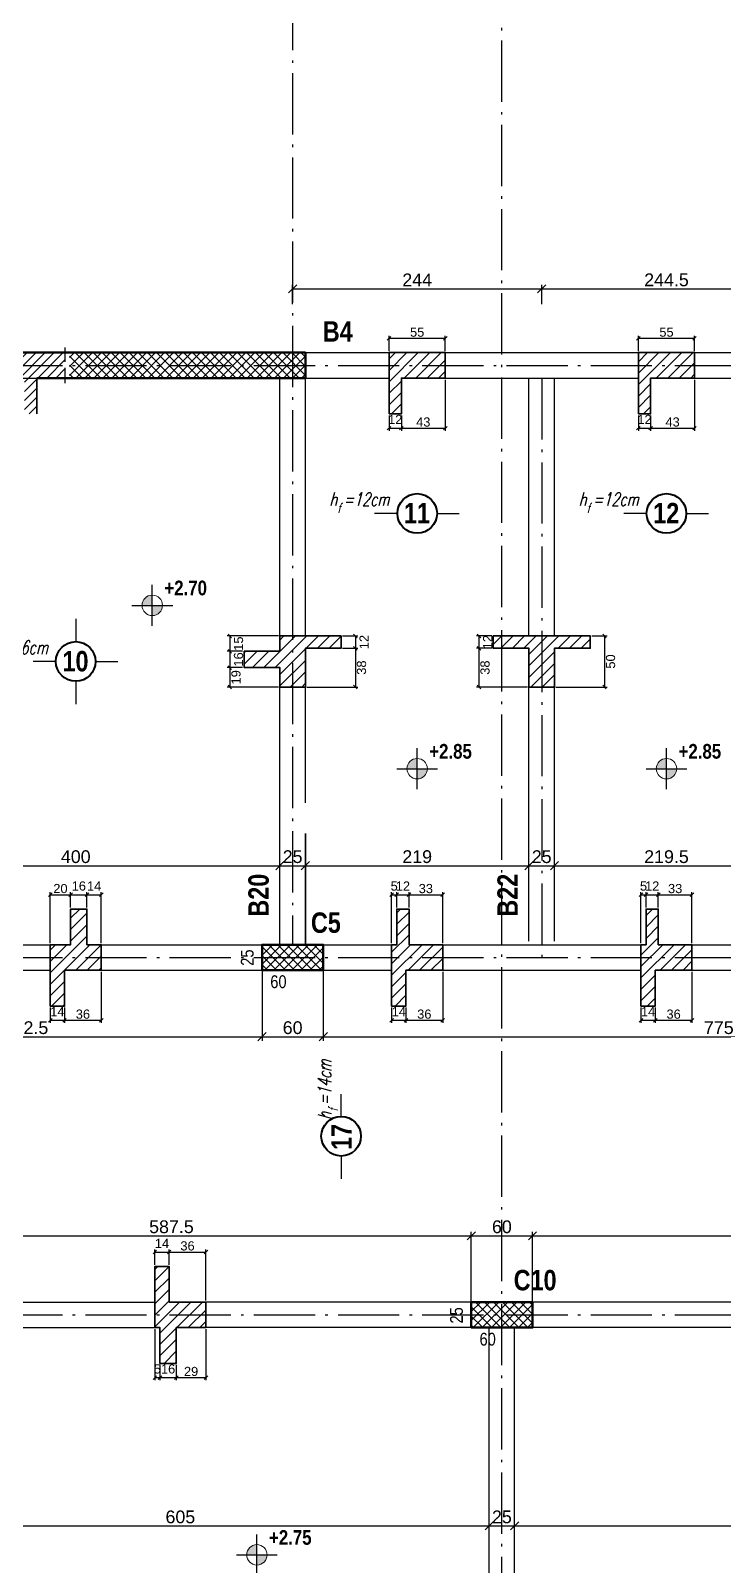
# Model space of a CAD drawing. Header units: millimetres. Extents: x -554 to 5391, y -796 to 3409.
# Drawn here: x 2134 to 2812, y 933 to 2436 of the extents above; entities that cross this region are included whole.
import ezdxf

# ---------------------------------------------------------------- set-up
doc = ezdxf.new("R2010")
doc.units = ezdxf.units.MM
for name, pattern in [('DASHDOT', [82.5, 60, -10, 2.5, -10]), ('Dashed', [21, 15, -6]), ('Solid Line copy-002', [82.5, 60, -10, 2.5, -10])]:
    doc.linetypes.add(name, pattern=pattern)
for name, color, linetype, lineweight in [('!Armirovka', 210, 'Continuous', 35), ('!Column', 10, 'Continuous', 50), ('!Dimension', 70, 'Continuous', 25), ('!Hatch', 70, 'Continuous', 25), ('!Hf', 132, 'Continuous', 25), ('035', 30, 'Continuous', 30), ('Osi', 70, 'DASHDOT', 25)]:
    doc.layers.add(name, color=color, linetype=linetype, lineweight=lineweight)
doc.layers.add('text', color=7, linetype='Continuous')
doc.styles.add('GENERATED_STYLE_3', font='ARIALNB.TTF')
doc.styles.get("Standard").update_dxf_attribs({"font": 'arial.ttf'})
doc.styles.add('АRM_nadpis', font='simplex.shx', dxfattribs={"width": 0.7, "oblique": 15})
doc.dimstyles.new('RC_PLAN', dxfattribs={"dimtxt": 12.5, "dimasz": 8, "dimexe": 4, "dimexo": 0, "dimgap": 2.5, "dimtad": 1, "dimdec": 1, "dimdsep": 46, "dimtxsty": 'Standard', "dimblk": 'OBLIQUE', "dimcen": 2.5, "dimclrd": 3, "dimclre": 3, "dimclrt": 7, "dimazin": 3, "dimtfac": 1, "dimtmove": 2, "dimatfit": 3})
doc.dimstyles.new('RC_SECTION', dxfattribs={"dimtxt": 9, "dimasz": 3.5, "dimexe": 2.5, "dimexo": 1.5, "dimgap": 1.5, "dimtad": 1, "dimdec": 0, "dimtxsty": 'Standard', "dimblk": 'OBLIQUE', "dimcen": 2.5, "dimclrd": 3, "dimclre": 3, "dimclrt": 7, "dimazin": 3, "dimtfac": 1, "dimtmove": 2, "dimatfit": 3})

# ---------------------------------------------------------------- blocks, each defined once
blk = doc.blocks.new('A$C56AF32E2')
at = {"color": 4, "linetype": 'Continuous', "lineweight": 25}
for p, q in [((860, 837), (860, 613)), ((666, 419), (442, 419)), ((1055, 419), (1273, 419)), ((860, 224), (860, 0))]:
    blk.add_line(p, q, dxfattribs=at)
at = {"color": 4, "linetype": 'Continuous', "lineweight": 40}
blk.add_circle((860, 419), 194, dxfattribs=at)
at = {"layer": 'text', "style": 'АRM_nadpis', "oblique": 15, "width": 0.7}
for s, height, p in [('h =16cm', 131.2, (0, 492)), ('f', 91.9, (78, 426))]:
    blk.add_text(s, height=height, dxfattribs=at).set_placement(p)
at = {"layer": 'text', "color": 4, "linetype": 'Continuous', "lineweight": 5, "insert": (858, 522), "char_height": 200, "attachment_point": 2, "style": 'GENERATED_STYLE_3'}
blk.add_mtext('10', dxfattribs=at)
blk = doc.blocks.new('_Oblique')
at = {"color": 0, "linetype": 'ByBlock', "lineweight": -2}
blk.add_line((-0.5, -0.5), (0.5, 0.5), dxfattribs=at)

msp = doc.modelspace()

# ---------------------------------------------------------------- hatches: boundary and pattern name
at = {"layer": '!Hatch'}
h = msp.add_hatch(dxfattribs=at)
h.set_pattern_fill('ANSI37', color=256, scale=50)
h.set_pattern_definition([(45, (1978.057, 1586.286), (-4.419417, 4.419417), []), (135, (1978.057, 1586.286), (-4.419417, -4.419417), [])])
h.paths.add_polyline_path([(2171.9, 2120.64), (2106.25, 2120.64), (2106.25, 2107.81), (2171.9, 2107.82)], flags=16)
h.paths.add_polyline_path([(2171.9, 2107.82), (2106.25, 2107.81), (2106.25, 2095.64), (2171.9, 2095.64)], flags=16)
h.paths.add_polyline_path([(2402.91, 2120.64), (2390.41, 2120.64), (2390.41, 2095.64), (2402.91, 2095.64)])
h.paths.add_polyline_path([(1957.92, 1849.33), (1970.47, 1849.33), (1970.47, 1787.6), (1957.92, 1787.6), (1957.92, 1766.1), (1957.92, 1766.1), (1957.92, 1788.6)], flags=16)
h.paths.add_polyline_path([(1970.47, 1849.33), (1982.91, 1849.33), (1982.91, 1787.6), (1970.47, 1787.6)], flags=16)
h.paths.add_polyline_path([(1957.91, 1734.1), (1982.91, 1734.1), (1982.91, 2095.64), (2390.41, 2095.64), (2390.41, 2120.64), (1982.91, 2120.64), (1982.91, 2210.63), (1957.91, 2210.63)])
h = msp.add_hatch(dxfattribs=at)
h.set_pattern_fill('ANSI37', color=256, scale=50)
h.set_pattern_definition([(45, (-895634.693, -493139.714), (-4.419417382, 4.419417382), []), (135, (-895634.693, -493139.714), (-4.419417382, -4.419417382), [])])
h.paths.add_polyline_path([(2420.41, 1527.99), (2420.41, 1540.64), (2360.41, 1540.64), (2360.41, 1527.98)])
h.paths.add_polyline_path([(2360.41, 1527.98), (2360.41, 1515.64), (2420.41, 1515.64), (2420.41, 1527.99)])
h = msp.add_hatch(dxfattribs=at)
h.set_pattern_fill('ANSI37', color=256, scale=50)
h.set_pattern_definition([(45, (-895444.6946, -493459.714), (-4.419417382, 4.419417382), []), (135, (-895444.6946, -493459.714), (-4.419417382, -4.419417382), [])])
h.paths.add_polyline_path([(2625.41, 1177.99), (2625.41, 1190.64), (2565.41, 1190.64), (2565.41, 1177.98)])
h.paths.add_polyline_path([(2565.41, 1177.98), (2565.41, 1165.64), (2625.41, 1165.64), (2625.41, 1177.99)])
at = {"linetype": 'Continuous', "lineweight": 20}
h = msp.add_hatch(dxfattribs=at)
h.set_pattern_fill('ANSI31', scale=50, style=0)
h.set_pattern_definition([(45, (-881535.0757, -482559.763), (-4.419417382, 4.419417382), [])])
h.paths.add_polyline_path([(2167.68, 2120.64), (2101.25, 2120.64), (2101.25, 2108.14), (2167.68, 2108.14)])
h.paths.add_polyline_path([(2167.68, 2108.14), (2101.25, 2108.14), (2101.25, 2095.64), (2127.76, 2095.64), (2127.76, 2060.64), (2139.76, 2060.64), (2139.76, 2095.64), (2167.68, 2095.64)])
h = msp.add_hatch()
h.set_pattern_fill('ANSI31', scale=2.5)
h.paths.add_polyline_path([(2484.9, 2060.64), (2484.9, 2095.64), (2484.9, 2120.64), (2539.9, 2120.64), (2539.9, 2095.64), (2496.9, 2095.64), (2496.9, 2060.64)])
h = msp.add_hatch()
h.set_pattern_fill('ANSI31', scale=2.5)
h.paths.add_polyline_path([(2729.15, 2060.64), (2729.15, 2095.64), (2729.15, 2120.64), (2784.15, 2120.64), (2784.15, 2095.64), (2741.15, 2095.64), (2741.15, 2060.64)])
h = msp.add_hatch(color=7)
h.paths.add_polyline_path([(2242.9, 1873.1), (2252.9, 1873.1), (2252.9, 1883.1, 0.4142136)])
h.paths.add_polyline_path([(2252.9, 1873.1), (2252.9, 1863.1, 0.4142136), (2262.9, 1873.1)])
h = msp.add_hatch()
h.set_pattern_fill('ANSI31', scale=2.5)
h.paths.add_polyline_path([(2342.91, 1828.1), (2377.91, 1828.1), (2377.91, 1843.1), (2402.91, 1843.1), (2437.91, 1843.1), (2437.91, 1831.1), (2402.91, 1831.1), (2402.91, 1793.1), (2377.91, 1793.1), (2377.91, 1812.1), (2342.91, 1812.1)])
h = msp.add_hatch()
h.set_pattern_fill('ANSI31', scale=2.5)
h.paths.add_polyline_path([(2586.91, 1843.1), (2621.91, 1843.1), (2646.91, 1843.1), (2681.91, 1843.1), (2681.91, 1831.1), (2646.91, 1831.1), (2646.91, 1793.1), (2621.91, 1793.1), (2621.91, 1831.1), (2586.91, 1831.1)])
h = msp.add_hatch(color=7)
h.paths.add_polyline_path([(2502.4, 1713.1), (2512.4, 1713.1), (2512.4, 1723.1, 0.4142136)])
h.paths.add_polyline_path([(2512.4, 1713.1), (2512.4, 1703.1, 0.4142136), (2522.4, 1713.1)])
h = msp.add_hatch(color=7)
h.paths.add_polyline_path([(2746.65, 1713.1), (2756.65, 1713.1), (2756.65, 1723.1, 0.4142136)])
h.paths.add_polyline_path([(2756.65, 1713.1), (2756.65, 1703.1, 0.4142136), (2766.65, 1713.1)])
h = msp.add_hatch()
h.set_pattern_fill('ANSI31', scale=2.5)
h.paths.add_polyline_path([(2152.9, 1480.64), (2152.9, 1515.64), (2152.9, 1540.64), (2172.9, 1540.64), (2172.9, 1575.64), (2188.9, 1575.64), (2188.9, 1540.64), (2202.9, 1540.64), (2202.9, 1515.64), (2166.9, 1515.64), (2166.9, 1480.64)])
h = msp.add_hatch()
h.set_pattern_fill('ANSI31', scale=2.5)
h.paths.add_polyline_path([(2487.4, 1480.64), (2487.4, 1515.64), (2487.4, 1540.64), (2492.4, 1540.64), (2492.4, 1575.64), (2504.4, 1575.64), (2504.4, 1540.64), (2537.4, 1540.64), (2537.4, 1515.64), (2501.4, 1515.64), (2501.4, 1480.64)])
h = msp.add_hatch()
h.set_pattern_fill('ANSI31', scale=2.5)
h.paths.add_polyline_path([(2731.65, 1480.64), (2731.65, 1515.64), (2731.65, 1540.64), (2736.65, 1540.64), (2736.65, 1575.64), (2748.65, 1575.64), (2748.65, 1540.64), (2781.65, 1540.64), (2781.65, 1515.64), (2745.65, 1515.64), (2745.65, 1480.64)])
h = msp.add_hatch()
h.set_pattern_fill('ANSI31', scale=2.5)
h.paths.add_polyline_path([(2260.4, 1130.63), (2260.4, 1165.63), (2255.4, 1165.63), (2255.4, 1190.63), (2255.4, 1225.63), (2269.4, 1225.63), (2269.4, 1190.63), (2305.4, 1190.63), (2305.4, 1165.63), (2276.4, 1165.63), (2276.4, 1130.63)])
h = msp.add_hatch(color=7)
h.paths.add_polyline_path([(2345.4, 943.1), (2355.4, 943.1), (2355.4, 953.1, 0.4142136)])
h.paths.add_polyline_path([(2355.4, 943.1), (2355.4, 933.1, 0.4142136), (2365.4, 943.1)])

# ---------------------------------------------------------------- linework, layer by layer
at = {"layer": '!Armirovka', "color": 2}
msp.add_line((2402.91, 1649.62), (2402.91, 1540.64), dxfattribs=at)
at = {"layer": '!Column'}
for p, q in [((1977.91, 2120.64), (2402.91, 2120.64)), ((2402.91, 2120.64), (2402.91, 2095.64)), ((2402.91, 2095.64), (2139.76, 2095.64))]:
    msp.add_line(p, q, dxfattribs=at)
for points in [[(2360.41, 1515.64), (2420.41, 1515.64), (2420.41, 1540.64), (2360.41, 1540.64)], [(2565.41, 1165.64), (2625.41, 1165.64), (2625.41, 1190.64), (2565.41, 1190.64)]]:
    msp.add_lwpolyline(points, close=True, dxfattribs=at)
at = {"layer": '!Hf', "color": 4, "linetype": 'Continuous', "lineweight": 25}
for p, q in [((2492.97, 1963.1), (2470.53, 1963.1)), ((2531.83, 1963.1), (2553.66, 1963.1)), ((2737.22, 1963.1), (2714.78, 1963.1)), ((2776.08, 1963.1), (2797.91, 1963.1))]:
    msp.add_line(p, q, dxfattribs=at)
at = {"layer": '!Hf', "color": 0, "linetype": 'Continuous', "lineweight": 25}
for p, q in [((2437.9, 1372.53), (2437.9, 1394.36)), ((2437.9, 1333.71), (2437.9, 1311.28))]:
    msp.add_line(p, q, dxfattribs=at)
at = {"layer": '!Hf', "color": 4, "linetype": 'Continuous', "lineweight": 40}
for centre in [(2512.4, 1963.1), (2756.65, 1963.1)]:
    msp.add_circle(centre, 19.43, dxfattribs=at)
at = {"layer": '!Hf', "color": 0, "linetype": 'Continuous', "lineweight": 40}
msp.add_circle((2437.9, 1353.1), 19.43, dxfattribs=at)
at = {"color": 3, "linetype": 'Dashed', "lineweight": 25}
msp.add_line((2167.68, 2090.64), (2167.68, 2125.64), dxfattribs=at)
at = {"color": 3, "linetype": 'Continuous', "lineweight": 35}
msp.add_line((2139.76, 2060.64), (2139.76, 2095.64), dxfattribs=at)
at = {"color": 7, "lineweight": 25}
for p, q in [((2252.9, 1853.1), (2252.9, 1893.1)), ((2232.9, 1873.1), (2272.9, 1873.1)), ((2512.4, 1693.1), (2512.4, 1733.1)), ((2756.65, 1693.1), (2756.65, 1733.1)), ((2492.4, 1713.1), (2532.4, 1713.1)), ((2736.65, 1713.1), (2776.65, 1713.1)), ((2355.4, 923.1), (2355.4, 963.1)), ((2335.4, 943.1), (2375.4, 943.1))]:
    msp.add_line(p, q, dxfattribs=at)
at = {"color": 3, "lineweight": 35}
for points in [[(2484.9, 2060.64), (2484.9, 2095.64), (2484.9, 2120.64), (2539.9, 2120.64), (2539.9, 2095.64), (2496.9, 2095.64), (2496.9, 2060.64)], [(2729.15, 2060.64), (2729.15, 2095.64), (2729.15, 2120.64), (2784.15, 2120.64), (2784.15, 2095.64), (2741.15, 2095.64), (2741.15, 2060.64)], [(2342.91, 1828.1), (2377.91, 1828.1), (2377.91, 1843.1), (2402.91, 1843.1), (2437.91, 1843.1), (2437.91, 1831.1), (2402.91, 1831.1), (2402.91, 1793.1), (2377.91, 1793.1), (2377.91, 1812.1), (2342.91, 1812.1)], [(2586.91, 1843.1), (2621.91, 1843.1), (2646.91, 1843.1), (2681.91, 1843.1), (2681.91, 1831.1), (2646.91, 1831.1), (2646.91, 1793.1), (2621.91, 1793.1), (2621.91, 1831.1), (2586.91, 1831.1)], [(2152.9, 1480.64), (2152.9, 1515.64), (2152.9, 1540.64), (2172.9, 1540.64), (2172.9, 1575.64), (2188.9, 1575.64), (2188.9, 1540.64), (2202.9, 1540.64), (2202.9, 1515.64), (2166.9, 1515.64), (2166.9, 1480.64)], [(2487.4, 1480.64), (2487.4, 1515.64), (2487.4, 1540.64), (2492.4, 1540.64), (2492.4, 1575.64), (2504.4, 1575.64), (2504.4, 1540.64), (2537.4, 1540.64), (2537.4, 1515.64), (2501.4, 1515.64), (2501.4, 1480.64)], [(2731.65, 1480.64), (2731.65, 1515.64), (2731.65, 1540.64), (2736.65, 1540.64), (2736.65, 1575.64), (2748.65, 1575.64), (2748.65, 1540.64), (2781.65, 1540.64), (2781.65, 1515.64), (2745.65, 1515.64), (2745.65, 1480.64)], [(2260.4, 1130.63), (2260.4, 1165.63), (2255.4, 1165.63), (2255.4, 1190.63), (2255.4, 1225.63), (2269.4, 1225.63), (2269.4, 1190.63), (2305.4, 1190.63), (2305.4, 1165.63), (2276.4, 1165.63), (2276.4, 1130.63)]]:
    msp.add_lwpolyline(points, close=True, dxfattribs=at)
at = {"color": 7, "lineweight": 20}
for centre in [(2252.9, 1873.1), (2512.4, 1713.1), (2756.65, 1713.1), (2355.4, 943.1)]:
    msp.add_circle(centre, 10, dxfattribs=at)
at = {"layer": '035'}
for p, q in [((1977.91, 2120.64), (2484.9, 2120.64)), ((2539.9, 2120.64), (2729.15, 2120.64)), ((2784.15, 2120.64), (2973.4, 2120.64)), ((1977.91, 2095.64), (2402.91, 2095.64)), ((2377.91, 1843.1), (2377.91, 2096.33)), ((2402.9, 2095.64), (2484.9, 2095.64)), ((2402.91, 1843.1), (2402.91, 2096.33)), ((2539.9, 2095.64), (2729.15, 2095.64)), ((2621.91, 1843.1), (2621.91, 2095.64)), ((2646.91, 1843.1), (2646.91, 2095.64)), ((2784.15, 2095.64), (2973.4, 2095.64)), ((2377.91, 1540.64), (2377.91, 1793.1)), ((2402.91, 1679.62), (2402.91, 1793.1)), ((2621.91, 1544.14), (2621.91, 1793.1)), ((2646.91, 1544.14), (2646.91, 1793.1)), ((1977.91, 1540.64), (2152.9, 1540.64)), ((2202.9, 1540.64), (2402.91, 1540.64)), ((1977.91, 1515.64), (2152.9, 1515.64)), ((2202.9, 1515.64), (2402.91, 1515.64)), ((2402.9, 1515.64), (2487.4, 1515.64)), ((2537.4, 1515.64), (2731.65, 1515.64)), ((2781.65, 1515.64), (2975.9, 1515.64)), ((1952.91, 1190.63), (2255.4, 1190.63)), ((2305.4, 1190.94), (2885.4, 1190.94)), ((1977.91, 1165.63), (2255.4, 1165.63)), ((2305.4, 1165.94), (2885.4, 1165.94)), ((2582.9, 918.1), (2582.9, 1166.16)), ((2607.9, 918.1), (2607.9, 1166.16))]:
    msp.add_line(p, q, dxfattribs=at)
at = {"layer": '035', "color": 1, "lineweight": 25}
for p, q in [((2402.9, 1540.64), (2487.4, 1540.64)), ((2537.4, 1540.64), (2731.65, 1540.64)), ((2781.65, 1540.64), (2975.9, 1540.64))]:
    msp.add_line(p, q, dxfattribs=at)
at = {"layer": 'Osi', "linetype": 'Solid Line copy-002', "lineweight": 25}
for p, q in [((2390.41, 2641.85), (2390.41, 1540.64)), ((2595.41, 221.26), (2595.41, 2641.85)), ((124.88, 2108.14), (4062.98, 2108.14)), ((2634.41, 2095.64), (2634.41, 1528.82)), ((124.88, 1528.14), (4062.98, 1528.14)), ((124.88, 1178.14), (4062.96, 1178.14))]:
    msp.add_line(p, q, dxfattribs=at)

# ---------------------------------------------------------------- block references
at = {"layer": '!Hf', "xscale": 0.1, "yscale": 0.1, "zscale": 0.1}
msp.add_blockref('A$C56AF32E2', (2091.87, 1776.23), dxfattribs=at)

# ---------------------------------------------------------------- texts
at = {"layer": '!Hf', "style": 'АRM_nadpis', "oblique": 15, "width": 0.7}
for s, height, p in [('h =12cm', 13.122, (2426.37, 1970.45)), ('f', 9.19, (2434.2, 1963.84)), ('h =12cm', 13.122, (2670.62, 1970.45)), ('f', 9.19, (2678.45, 1963.84))]:
    msp.add_text(s, height=height, dxfattribs=at).set_placement(p)
for s, height, p in [('h =14cm', 13.122, (2428.22, 1369.35)), ('f', 9.19, (2434.83, 1377.19))]:
    msp.add_text(s, height=height, rotation=90, dxfattribs=at).set_placement(p)
at = {"layer": '!Hf', "color": 4, "linetype": 'Continuous', "lineweight": 5, "char_height": 20, "attachment_point": 2, "style": 'GENERATED_STYLE_3'}
for s, insert in [('11', (2512.16, 1973.43)), ('12', (2756.41, 1973.43))]:
    msp.add_mtext(s, dxfattribs=dict(at, insert=insert))
at = {"layer": '!Hf', "color": 0, "linetype": 'Continuous', "lineweight": 5, "insert": (2428.37, 1352.47), "char_height": 20, "attachment_point": 2, "rotation": 90, "style": 'GENERATED_STYLE_3'}
msp.add_mtext('17', dxfattribs=at)
at = {"layer": 'text', "color": 3, "linetype": 'Continuous', "lineweight": 5, "insert": (2434.6, 2151.4), "char_height": 20, "attachment_point": 2, "style": 'GENERATED_STYLE_3'}
msp.add_mtext('B4', dxfattribs=at)
at = {"layer": 'text', "color": 6, "linetype": 'Continuous', "lineweight": 5, "attachment_point": 2, "style": 'GENERATED_STYLE_3'}
for s, insert, char_height in [('+2.70', (2285.6, 1897.3), 14.4), ('+2.85', (2545.1, 1737.3), 14.4), ('+2.85', (2789.35, 1737.3), 14.4), ('C5', (2422.96, 1572.3), 20), ('{\\fArial Narrow|b0|i0|c204|p34;60}', (2376.48, 1510.71), 12.5), ('C10', (2627.95, 1222.15), 20), ('{\\fArial Narrow|b0|i0|c204|p34;60}', (2581.48, 1160.55), 12.5), ('+2.75', (2388.1, 967.3), 14.4)]:
    msp.add_mtext(s, dxfattribs=dict(at, insert=insert, char_height=char_height))
at = {"layer": 'text', "color": 3, "linetype": 'Continuous', "lineweight": 5, "char_height": 20, "attachment_point": 2, "rotation": 90, "style": 'GENERATED_STYLE_3'}
for s, insert in [('B20', (2347, 1589.2)), ('B22', (2591, 1589.2))]:
    msp.add_mtext(s, dxfattribs=dict(at, insert=insert))
at = {"layer": 'text', "color": 6, "linetype": 'Continuous', "lineweight": 5, "char_height": 12.5, "attachment_point": 2, "rotation": 90, "style": 'GENERATED_STYLE_3'}
for insert in [(2339.66, 1528.04), (2544.66, 1177.63)]:
    msp.add_mtext('{\\fArial Narrow|b0|i0|c204|p34;25}', dxfattribs=dict(at, insert=insert))

# ---------------------------------------------------------------- dimensions: what is measured, and where the dimension line sits
at = {"layer": '!Dimension'}
for base, p1, p2, location in [((2390.4, 2183.1), (2390.4, 2168.1), (2634.4, 2168.1), (2512.4, 2191.85)), ((2634.4, 2183.1), (2634.4, 2168.1), (2878.9, 2168.1), (2756.65, 2191.85)), ((1977.9, 1618.1), (1977.9, 1618.1), (2377.9, 1618.1), (2177.9, 1626.85)), ((2377.9, 1618.1), (2377.9, 1618.1), (2402.9, 1618.1), (2390.4, 1626.85)), ((2402.9, 1618.1), (2402.9, 1618.1), (2621.9, 1618.1), (2512.4, 1626.85)), ((2621.9, 1618.1), (2621.9, 1618.1), (2646.9, 1618.1), (2634.4, 1626.85)), ((2646.9, 1618.1), (2646.9, 1618.1), (2866.4, 1618.1), (2756.65, 1626.85)), ((1977.9, 1450.6), (1977.9, 1515.6), (2360.4, 1515.6), (2129.15, 1459.35)), ((2360.4, 1450.6), (2360.4, 1515.6), (2420.4, 1515.6), (2390.4, 1459.35)), ((2420.4, 1450.6), (2420.4, 1515.6), (3195.4, 1515.6), (2807.9, 1459.35)), ((1977.9, 1255.6), (1977.9, 1190.6), (2565.4, 1190.6), (2271.65, 1264.35)), ((2565.4, 1255.6), (2565.4, 1190.6), (2625.4, 1190.6), (2595.4, 1264.35)), ((2625.4, 1255.6), (2625.4, 1190.6), (3195.4, 1190.6), (2910.4, 1264.35)), ((1977.9, 971.43), (1977.9, 971.43), (2582.9, 971.43), (2280.4, 980.18)), ((2582.9, 971.43), (2582.9, 971.43), (2607.9, 971.43), (2595.4, 980.18)), ((2607.9, 971.43), (2607.9, 971.43), (3212.9, 971.43), (2910.4, 980.18))]:
    msp.add_linear_dim(base=base, p1=p1, p2=p2, location=location, dimstyle='RC_PLAN', override={"dimtmove": 2}, dxfattribs=at).render()
for base, p1, p2 in [((2484.9, 2134.64), (2484.9, 2120.64), (2539.9, 2120.64)), ((2729.15, 2134.64), (2729.15, 2120.64), (2784.15, 2120.64)), ((2496.9, 2046.64), (2496.9, 2060.64), (2539.9, 2095.64)), ((2741.15, 2046.64), (2741.15, 2060.64), (2784.15, 2095.64)), ((2484.9, 2046.64), (2484.9, 2060.64), (2496.9, 2060.64)), ((2729.15, 2046.64), (2729.15, 2060.64), (2741.15, 2060.64)), ((2152.9, 1589.64), (2152.9, 1540.64), (2172.9, 1575.64)), ((2172.9, 1589.64), (2172.9, 1575.64), (2188.9, 1575.64)), ((2188.9, 1589.64), (2188.9, 1575.64), (2202.9, 1540.64)), ((2487.4, 1589.64), (2487.4, 1540.64), (2492.4, 1575.64)), ((2492.4, 1589.64), (2492.4, 1575.64), (2504.4, 1575.64)), ((2504.4, 1589.64), (2504.4, 1575.64), (2537.4, 1540.64)), ((2731.65, 1589.64), (2731.65, 1540.64), (2736.65, 1575.64)), ((2736.65, 1589.64), (2736.65, 1575.64), (2748.65, 1575.64)), ((2748.65, 1589.64), (2748.65, 1575.64), (2781.65, 1540.64)), ((2166.9, 1466.64), (2166.9, 1480.64), (2202.9, 1515.64)), ((2501.4, 1466.64), (2501.4, 1480.64), (2537.4, 1515.64)), ((2745.65, 1466.64), (2745.65, 1480.64), (2781.65, 1515.64)), ((2152.9, 1466.64), (2152.9, 1480.64), (2166.9, 1480.64)), ((2487.4, 1466.64), (2487.4, 1480.64), (2501.4, 1480.64)), ((2731.65, 1466.64), (2731.65, 1480.64), (2745.65, 1480.64)), ((2255.4, 1239.63), (2255.4, 1225.63), (2269.4, 1225.63)), ((2269.4, 1239.63), (2269.4, 1225.63), (2305.4, 1190.63)), ((2255.4, 1116.63), (2255.4, 1165.63), (2260.4, 1130.63)), ((2276.4, 1116.63), (2276.4, 1130.63), (2305.4, 1165.63)), ((2260.4, 1116.63), (2260.4, 1130.63), (2276.4, 1130.63))]:
    msp.add_linear_dim(base=base, p1=p1, p2=p2, dimstyle='RC_SECTION', dxfattribs=at).render()
for base, p1, p2 in [((2328.91, 1843.1), (2377.91, 1843.1), (2342.91, 1828.1)), ((2451.91, 1843.1), (2437.91, 1843.1), (2437.91, 1831.1)), ((2572.91, 1843.1), (2586.91, 1843.1), (2586.91, 1831.1)), ((2695.91, 1843.1), (2681.91, 1843.1), (2646.91, 1793.1)), ((2328.91, 1828.1), (2342.91, 1828.1), (2342.91, 1812.1)), ((2451.91, 1831.1), (2437.91, 1831.1), (2402.91, 1793.1)), ((2572.91, 1831.1), (2586.91, 1831.1), (2621.91, 1793.1)), ((2328.91, 1812.1), (2342.91, 1812.1), (2377.91, 1793.1))]:
    msp.add_linear_dim(base=base, p1=p1, p2=p2, angle=90, dimstyle='RC_SECTION', dxfattribs=at).render()

doc.saveas('drawing.dxf')
